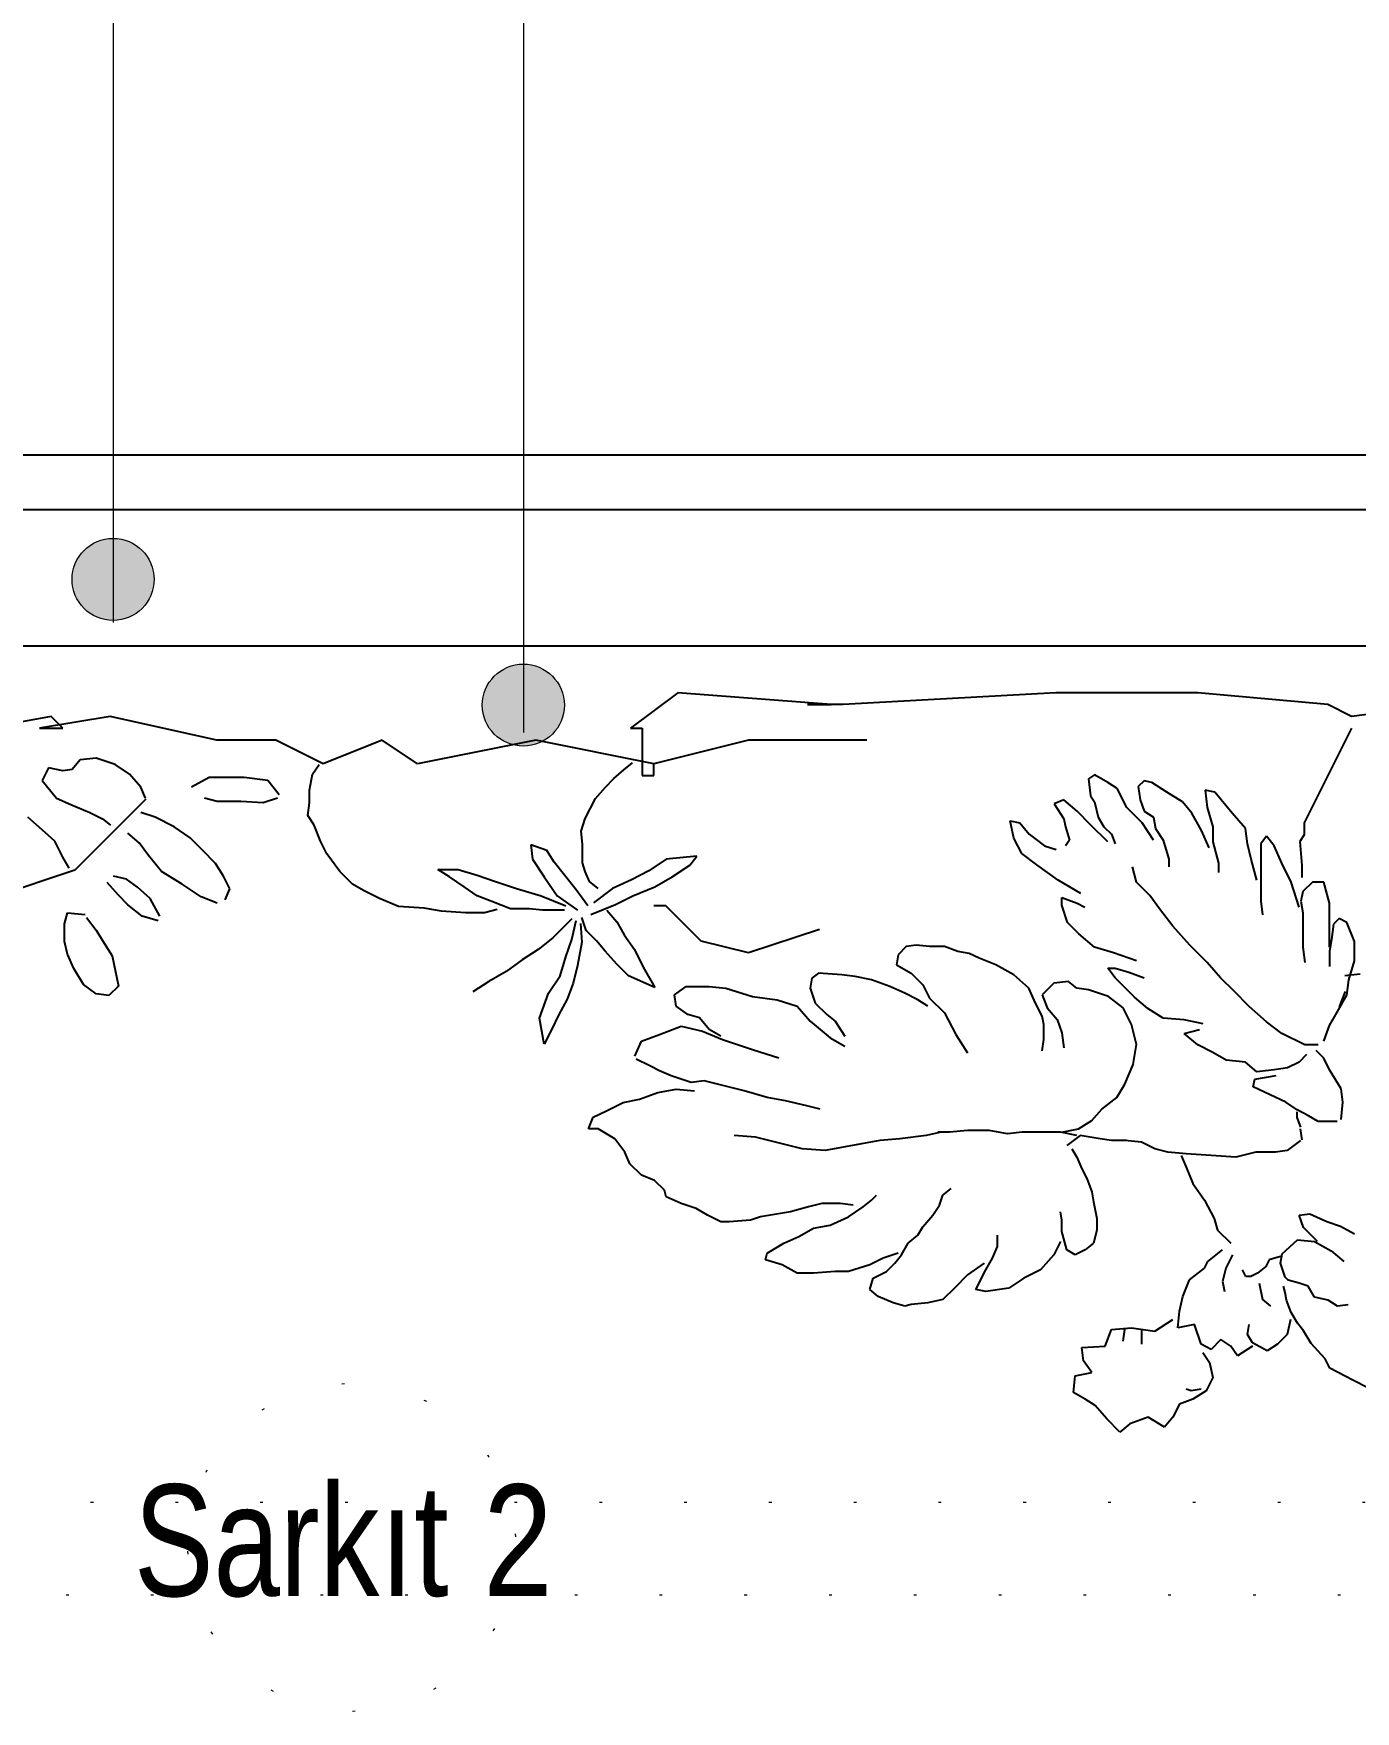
# Model space of a CAD drawing. Header units: millimetres. Extents: x 7687 to 15428, y -715 to 4028.
# Drawn here: x 8406 to 8454.3, y 1045.2 to 1106.5 of the extents above; entities that cross this region are included whole.
import ezdxf

# ---------------------------------------------------------------- set-up
doc = ezdxf.new("R2010")
doc.units = ezdxf.units.MM
for name, pattern in [('14.022_CEKIRDEKLER_SAFTLAR_+51.00$0$ACAD_ISO07W100', [3, 0, -3]), ('ACAD_ISO07W100', [3, 0, -3]), ('CONTINUA', [0])]:
    doc.linetypes.add(name, pattern=pattern)
doc.layers.add('0-MOBIL', color=3, linetype='CONTINUA')
doc.layers.add('YAZI', color=121, linetype='Continuous')
doc.layers.add('Sarkıt Ayd.', color=50, linetype='ACAD_ISO07W100', lineweight=0)
doc.layers.add('yazı', color=7, linetype='Continuous', lineweight=20)
doc.styles.add('OTEL AKSARAY', font='', dxfattribs={"width": 0.8})
doc.styles.get('OTEL AKSARAY').set_extended_font_data('FrankRuehl')

# ---------------------------------------------------------------- blocks, each defined once
blk = doc.blocks.new('fdgfff')
at = {"color": 67, "true_color": 0x727430}
for p, q in [((50512.6582, 5720.7516), (50512.6663, 5720.7584)), ((50512.6663, 5720.7584), (50512.6771, 5720.7476)), ((50512.6176, 5720.7354), (50512.623, 5720.7462)), ((50512.623, 5720.7462), (50512.6298, 5720.7543)), ((50512.6298, 5720.7543), (50512.6433, 5720.7462)), ((50512.6433, 5720.7462), (50512.6582, 5720.7516)), ((50512.6771, 5720.7476), (50512.6866, 5720.7367)), ((50512.5959, 5720.7245), (50512.6068, 5720.7313)), ((50512.6068, 5720.7313), (50512.6176, 5720.7354)), ((50512.6866, 5720.7367), (50512.6947, 5720.7313)), ((50512.6947, 5720.7313), (50512.7042, 5720.7259)), ((50512.4633, 5720.7223), (50512.4759, 5720.716)), ((50512.5905, 5720.7137), (50512.5959, 5720.7245)), ((50512.6, 5720.7232), (50512.6081, 5720.7245)), ((50512.6081, 5720.7245), (50512.6122, 5720.7232)), ((50512.7042, 5720.7259), (50512.7028, 5720.7124)), ((50512.4759, 5720.716), (50512.4948, 5720.706)), ((50512.4948, 5720.706), (50512.4986, 5720.6984)), ((50512.5932, 5720.7015), (50512.5905, 5720.7137)), ((50512.7028, 5720.7124), (50512.6893, 5720.7096)), ((50512.6893, 5720.7096), (50512.6961, 5720.7002)), ((50512.4986, 5720.6984), (50512.51, 5720.6858)), ((50512.5377, 5720.6866), (50512.5459, 5720.692)), ((50512.5459, 5720.692), (50512.558, 5720.6853)), ((50512.558, 5720.688), (50512.5702, 5720.6961)), ((50512.5702, 5720.6961), (50512.5756, 5720.688)), ((50512.5838, 5720.6826), (50512.5919, 5720.6907)), ((50512.5919, 5720.6907), (50512.6, 5720.6866)), ((50512.5986, 5720.6934), (50512.5932, 5720.7015)), ((50512.6974, 5720.6893), (50512.6785, 5720.688)), ((50512.6961, 5720.7002), (50512.6974, 5720.6893)), ((50512.51, 5720.6858), (50512.5163, 5720.6757)), ((50512.5163, 5720.6757), (50512.5213, 5720.6694)), ((50512.5269, 5720.6663), (50512.5296, 5720.6785)), ((50512.5296, 5720.6785), (50512.5377, 5720.6866)), ((50512.558, 5720.6853), (50512.5621, 5720.6785)), ((50512.5621, 5720.6785), (50512.5608, 5720.6704)), ((50512.5756, 5720.688), (50512.5838, 5720.6826)), ((50512.6, 5720.6866), (50512.6054, 5720.6704)), ((50512.6379, 5720.6758), (50512.623, 5720.6663)), ((50512.6568, 5720.6731), (50512.6379, 5720.6758)), ((50512.6487, 5720.6812), (50512.6487, 5720.6866)), ((50512.6487, 5720.6744), (50512.6487, 5720.6812)), ((50512.6636, 5720.6839), (50512.6622, 5720.6744)), ((50512.6785, 5720.688), (50512.6731, 5720.6744)), ((50512.5213, 5720.6694), (50512.5263, 5720.6606)), ((50512.6054, 5720.6704), (50512.6189, 5720.6731)), ((50512.6189, 5720.6731), (50512.6176, 5720.6595)), ((50512.6731, 5720.6744), (50512.6568, 5720.6731)), ((50512.4797, 5720.6543), (50512.4885, 5720.6555)), ((50512.4885, 5720.6555), (50512.4961, 5720.6505)), ((50512.4961, 5720.6505), (50512.5074, 5720.648)), ((50512.5263, 5720.6606), (50512.5301, 5720.6505)), ((50512.5301, 5720.6505), (50512.5314, 5720.6442)), ((50512.5499, 5720.6501), (50512.5432, 5720.6555)), ((50512.5526, 5720.6365), (50512.5499, 5720.6501)), ((50512.6176, 5720.6595), (50512.6149, 5720.6474)), ((50512.8016, 5720.6406), (50512.8111, 5720.6501)), ((50512.8111, 5720.6501), (50512.8233, 5720.6528)), ((50512.8233, 5720.6528), (50512.8368, 5720.6541)), ((50512.8368, 5720.6541), (50512.8422, 5720.6555)), ((50512.8422, 5720.6555), (50512.8517, 5720.6528)), ((50512.8517, 5720.6528), (50512.8639, 5720.6474)), ((50512.5074, 5720.648), (50512.5125, 5720.6391)), ((50512.5125, 5720.6391), (50512.52, 5720.6366)), ((50512.52, 5720.6366), (50512.5289, 5720.6341)), ((50512.5314, 5720.6442), (50512.5326, 5720.6391)), ((50512.5797, 5720.6243), (50512.5824, 5720.6352)), ((50512.5824, 5720.6352), (50512.581, 5720.6433)), ((50512.6149, 5720.6474), (50512.6095, 5720.6338)), ((50512.7448, 5720.6325), (50512.757, 5720.6406)), ((50512.757, 5720.6406), (50512.7759, 5720.6433)), ((50512.7759, 5720.6433), (50512.784, 5720.6419)), ((50512.784, 5720.6419), (50512.7759, 5720.6257)), ((50512.7908, 5720.6298), (50512.8016, 5720.6406)), ((50512.8639, 5720.6474), (50512.8707, 5720.6419)), ((50512.8707, 5720.6419), (50512.8679, 5720.6325)), ((50512.5289, 5720.6341), (50512.5314, 5720.6316)), ((50512.5314, 5720.6316), (50512.5352, 5720.6202)), ((50512.5445, 5720.6176), (50512.5472, 5720.623)), ((50512.5472, 5720.623), (50512.554, 5720.6284)), ((50512.554, 5720.6284), (50512.5594, 5720.6311)), ((50512.5594, 5720.6311), (50512.5635, 5720.6311)), ((50512.5635, 5720.6311), (50512.5662, 5720.6257)), ((50512.5743, 5720.6135), (50512.5797, 5720.6243)), ((50512.5973, 5720.6243), (50512.5946, 5720.6189)), ((50512.6095, 5720.6338), (50512.5973, 5720.6243)), ((50512.7204, 5720.6135), (50512.7313, 5720.6257)), ((50512.7313, 5720.6257), (50512.7448, 5720.6325)), ((50512.7759, 5720.6257), (50512.7705, 5720.6162)), ((50512.7773, 5720.6203), (50512.7908, 5720.6298)), ((50512.8571, 5720.627), (50512.8504, 5720.6203)), ((50512.8679, 5720.6325), (50512.8571, 5720.627)), ((50512.8598, 5720.6162), (50512.8707, 5720.6216)), ((50512.8707, 5720.6216), (50512.8882, 5720.627)), ((50512.8882, 5720.627), (50512.8991, 5720.627)), ((50512.8991, 5720.627), (50512.9167, 5720.6284)), ((50512.9167, 5720.6284), (50512.9302, 5720.6284)), ((50512.9302, 5720.6284), (50512.9424, 5720.6216)), ((50512.9424, 5720.6216), (50512.9559, 5720.6176)), ((50512.4936, 5720.6101), (50512.4835, 5720.619)), ((50512.5074, 5720.6026), (50512.4936, 5720.6101)), ((50512.5339, 5720.6127), (50512.5213, 5720.6013)), ((50512.5352, 5720.6202), (50512.5339, 5720.6127)), ((50512.535, 5720.6149), (50512.5445, 5720.6176)), ((50512.5946, 5720.6189), (50512.5824, 5720.6094)), ((50512.688, 5720.604), (50512.6947, 5720.6094)), ((50512.6947, 5720.6094), (50512.7028, 5720.6135)), ((50512.7028, 5720.6135), (50512.7096, 5720.6094)), ((50512.7096, 5720.6094), (50512.7137, 5720.5945)), ((50512.715, 5720.6027), (50512.7204, 5720.6135)), ((50512.7705, 5720.6162), (50512.7664, 5720.6067)), ((50512.8449, 5720.6135), (50512.8395, 5720.604)), ((50512.8504, 5720.6203), (50512.8449, 5720.6135)), ((50512.8476, 5720.6121), (50512.8598, 5720.6162)), ((50512.9546, 5720.6121), (50512.941, 5720.604)), ((50512.9559, 5720.6176), (50512.9546, 5720.6121)), ((50512.486, 5720.59), (50512.4747, 5720.5963)), ((50512.5049, 5720.6026), (50512.5163, 5720.5912)), ((50512.5213, 5720.6013), (50512.5074, 5720.6026)), ((50512.5865, 5720.5932), (50512.5756, 5720.604)), ((50512.6853, 5720.5932), (50512.688, 5720.604)), ((50512.7137, 5720.5945), (50512.7137, 5720.5851)), ((50512.7664, 5720.6067), (50512.7664, 5720.5973)), ((50512.8314, 5720.5973), (50512.8273, 5720.5905)), ((50512.8395, 5720.604), (50512.8314, 5720.5973)), ((50512.9288, 5720.5986), (50512.9167, 5720.5918)), ((50512.941, 5720.604), (50512.9288, 5720.5986)), ((50512.4974, 5720.5862), (50512.486, 5720.59)), ((50512.5112, 5720.5799), (50512.4974, 5720.5862)), ((50512.52, 5720.5811), (50512.5112, 5720.5799)), ((50512.5163, 5720.5912), (50512.52, 5720.5811)), ((50512.5892, 5720.5837), (50512.5865, 5720.5932)), ((50512.5973, 5720.5688), (50512.5892, 5720.5837)), ((50512.6853, 5720.5837), (50512.6853, 5720.5932)), ((50512.688, 5720.5702), (50512.6853, 5720.5837)), ((50512.7137, 5720.5851), (50512.715, 5720.5783)), ((50512.8192, 5720.581), (50512.8138, 5720.5729)), ((50512.8273, 5720.5905), (50512.8192, 5720.581)), ((50512.8882, 5720.5824), (50512.8761, 5720.5742)), ((50512.9031, 5720.5891), (50512.8882, 5720.5824)), ((50512.9167, 5720.5918), (50512.9031, 5720.5891)), ((50512.9356, 5720.5783), (50512.96, 5720.5824)), ((50512.96, 5720.5824), (50512.9681, 5720.5851)), ((50512.9681, 5720.5851), (50512.9857, 5720.5864)), ((50512.9857, 5720.5864), (50512.9924, 5720.5864)), ((50512.9924, 5720.5864), (50513.0033, 5720.581)), ((50513.0033, 5720.581), (50513.0127, 5720.5756)), ((50512.6068, 5720.5553), (50512.5973, 5720.5688)), ((50512.6893, 5720.562), (50512.688, 5720.5702)), ((50512.8138, 5720.5729), (50512.8111, 5720.5648)), ((50512.8693, 5720.5688), (50512.8652, 5720.5648)), ((50512.8761, 5720.5742), (50512.8693, 5720.5688)), ((50512.8842, 5720.5729), (50512.895, 5720.5715)), ((50512.895, 5720.5715), (50512.9099, 5720.5715)), ((50512.9099, 5720.5715), (50512.9207, 5720.5742)), ((50512.9207, 5720.5742), (50512.9356, 5720.5783)), ((50513.0127, 5720.5756), (50513.0249, 5720.5715)), ((50513.0249, 5720.5715), (50513.0371, 5720.5661)), ((50513.0371, 5720.5661), (50513.0385, 5720.5607)), ((50512.6122, 5720.5417), (50512.6068, 5720.5553)), ((50512.6934, 5720.5512), (50512.6893, 5720.562)), ((50512.8111, 5720.5648), (50512.8043, 5720.5593)), ((50513.0385, 5720.5607), (50513.0466, 5720.5526)), ((50513.0466, 5720.5526), (50513.0574, 5720.5485)), ((50512.6162, 5720.5323), (50512.6122, 5720.5417)), ((50512.6974, 5720.5431), (50512.6934, 5720.5512)), ((50512.7015, 5720.5336), (50512.6974, 5720.5431)), ((50513.0574, 5720.5485), (50513.0669, 5720.539)), ((50513.0669, 5720.539), (50513.0709, 5720.5295)), ((50512.5188, 5720.5201), (50512.5296, 5720.5282)), ((50512.5296, 5720.5282), (50512.5391, 5720.5295)), ((50512.5391, 5720.5295), (50512.5553, 5720.5295)), ((50512.5553, 5720.5295), (50512.5716, 5720.5336)), ((50512.5716, 5720.5336), (50512.5919, 5720.5323)), ((50512.5919, 5720.5323), (50512.6122, 5720.5309)), ((50512.6122, 5720.5309), (50512.6271, 5720.5295)), ((50512.6271, 5720.5295), (50512.6379, 5720.5268)), ((50512.6379, 5720.5268), (50512.6487, 5720.5214)), ((50512.7056, 5720.5268), (50512.7015, 5720.5336)), ((50512.8774, 5720.5228), (50512.9072, 5720.5282)), ((50512.9072, 5720.5282), (50512.9261, 5720.5268)), ((50512.9261, 5720.5268), (50512.964, 5720.5174)), ((50513.0709, 5720.5295), (50513.0791, 5720.5187)), ((50512.5175, 5720.5194), (50512.5188, 5720.5105)), ((50512.6487, 5720.5214), (50512.6622, 5720.5201)), ((50512.6609, 5720.5201), (50512.6731, 5720.5201)), ((50512.6731, 5720.5201), (50512.6825, 5720.5187)), ((50512.6825, 5720.5187), (50512.6988, 5720.516)), ((50512.6988, 5720.516), (50512.7096, 5720.5241)), ((50512.7137, 5720.5133), (50512.7001, 5720.5106)), ((50512.7015, 5720.516), (50512.715, 5720.5133)), ((50512.715, 5720.5133), (50512.7299, 5720.5133)), ((50512.7299, 5720.5133), (50512.7462, 5720.5133)), ((50512.7462, 5720.5133), (50512.7583, 5720.5147)), ((50512.7583, 5720.5147), (50512.7732, 5720.5119)), ((50512.7732, 5720.5119), (50512.7908, 5720.5119)), ((50512.7908, 5720.5119), (50512.8057, 5720.5133)), ((50512.8057, 5720.5133), (50512.8152, 5720.5133)), ((50512.8125, 5720.5133), (50512.8246, 5720.516)), ((50512.8246, 5720.516), (50512.8463, 5720.5187)), ((50512.8463, 5720.5187), (50512.8625, 5720.5201)), ((50512.8625, 5720.5201), (50512.8774, 5720.5228)), ((50512.964, 5720.5174), (50512.9816, 5720.516)), ((50513.0791, 5720.5187), (50513.0926, 5720.5106)), ((50512.4856, 5720.5029), (50512.4841, 5720.4888)), ((50512.4887, 5720.5045), (50512.495, 5720.5045)), ((50512.495, 5720.5045), (50512.5044, 5720.5045)), ((50512.5044, 5720.5045), (50512.5122, 5720.4998)), ((50512.5122, 5720.4998), (50512.5216, 5720.4951)), ((50512.5184, 5720.5091), (50512.5216, 5720.5013)), ((50512.5216, 5720.5013), (50512.5216, 5720.4966)), ((50512.6893, 5720.5038), (50512.6812, 5720.4943)), ((50512.7001, 5720.5106), (50512.6893, 5720.5038)), ((50513.0967, 5720.5011), (50513.0858, 5720.4957)), ((50513.0926, 5720.5106), (50513.1007, 5720.5106)), ((50513.1007, 5720.5106), (50513.0967, 5720.5011)), ((50512.4841, 5720.4888), (50512.4856, 5720.4779)), ((50512.5216, 5720.4951), (50512.5309, 5720.4888)), ((50512.5309, 5720.4888), (50512.5435, 5720.4826)), ((50512.669, 5720.4849), (50512.6622, 5720.474)), ((50512.6812, 5720.4943), (50512.669, 5720.4849)), ((50512.9113, 5720.4943), (50512.9221, 5720.4916)), ((50512.9221, 5720.4916), (50512.9397, 5720.4876)), ((50512.9397, 5720.4876), (50512.9546, 5720.4849)), ((50512.9546, 5720.4849), (50512.9735, 5720.4794)), ((50513.0588, 5720.4862), (50513.0439, 5720.4808)), ((50513.0723, 5720.4889), (50513.0588, 5720.4862)), ((50513.0858, 5720.4957), (50513.0723, 5720.4889)), ((50512.4856, 5720.4779), (50512.495, 5720.4622)), ((50512.556, 5720.47), (50512.5388, 5720.4669)), ((50512.5435, 5720.4826), (50512.5575, 5720.4763)), ((50512.5575, 5720.4763), (50512.556, 5720.47)), ((50512.6622, 5720.474), (50512.6555, 5720.4578)), ((50512.9735, 5720.4794), (50512.9897, 5720.4754)), ((50512.9897, 5720.4754), (50513.006, 5720.4713)), ((50513.006, 5720.4713), (50513.0168, 5720.4727)), ((50513.029, 5720.4781), (50513.0141, 5720.4794)), ((50513.0168, 5720.4727), (50513.033, 5720.4673)), ((50513.0439, 5720.4808), (50513.029, 5720.4781)), ((50512.495, 5720.4622), (50512.4997, 5720.4528)), ((50512.52, 5720.456), (50512.5294, 5720.4607)), ((50512.5294, 5720.4607), (50512.5403, 5720.4622)), ((50512.5403, 5720.4622), (50512.5544, 5720.4638)), ((50512.5544, 5720.4638), (50512.5638, 5720.456)), ((50512.6555, 5720.4578), (50512.6528, 5720.4415)), ((50513.033, 5720.4673), (50513.0425, 5720.4632)), ((50513.0425, 5720.4632), (50513.0506, 5720.4591)), ((50513.0506, 5720.4591), (50513.0615, 5720.4537)), ((50512.4997, 5720.4528), (50512.5059, 5720.4466)), ((50512.5138, 5720.4497), (50512.52, 5720.456)), ((50512.5638, 5720.456), (50512.5794, 5720.4544)), ((50512.5794, 5720.4544), (50512.5903, 5720.4481)), ((50512.5903, 5720.4481), (50512.6028, 5720.4419)), ((50512.7137, 5720.4321), (50512.7123, 5720.4442)), ((50512.7299, 5720.4469), (50512.7286, 5720.4375)), ((50512.8003, 5720.4334), (50512.7908, 5720.4483)), ((50512.9031, 5720.4361), (50512.891, 5720.4429)), ((50512.9667, 5720.4456), (50512.9451, 5720.4524)), ((50512.9911, 5720.4375), (50512.9667, 5720.4456)), ((50513.0628, 5720.451), (50513.0574, 5720.4388)), ((50512.4997, 5720.4388), (50512.495, 5720.4262)), ((50512.5044, 5720.4419), (50512.5153, 5720.4419)), ((50512.5153, 5720.4419), (50512.5341, 5720.4325)), ((50512.5341, 5720.4325), (50512.5466, 5720.4231)), ((50512.6138, 5720.4325), (50512.6013, 5720.4294)), ((50512.6028, 5720.4419), (50512.6138, 5720.4325)), ((50512.6528, 5720.4415), (50512.6568, 5720.4253)), ((50512.7177, 5720.4212), (50512.7137, 5720.4321)), ((50512.7286, 5720.4375), (50512.7286, 5720.4253)), ((50512.8098, 5720.4158), (50512.8003, 5720.4334)), ((50512.8991, 5720.4226), (50512.891, 5720.4348)), ((50512.9194, 5720.4226), (50512.9031, 5720.4361)), ((50513.0073, 5720.4307), (50512.9911, 5720.4375)), ((50512.9924, 5720.4348), (50513.0019, 5720.4293)), ((50513.0019, 5720.4293), (50513.01, 5720.4199)), ((50513.0249, 5720.4266), (50513.0073, 5720.4307)), ((50513.0425, 5720.4334), (50513.0249, 5720.4266)), ((50513.0574, 5720.4388), (50513.0425, 5720.4334)), ((50513.125, 5720.4176), (50513.1309, 5720.4295)), ((50513.1309, 5720.4295), (50513.1369, 5720.4414)), ((50513.1369, 5720.4414), (50513.1405, 5720.42)), ((50512.4887, 5720.4153), (50512.4809, 5720.4012)), ((50512.495, 5720.4262), (50512.4887, 5720.4153)), ((50512.5466, 5720.4231), (50512.5606, 5720.4106)), ((50512.5982, 5720.4247), (50512.6138, 5720.4215)), ((50512.6138, 5720.4215), (50512.631, 5720.42)), ((50512.631, 5720.42), (50512.6435, 5720.4122)), ((50512.6568, 5720.4253), (50512.6636, 5720.4117)), ((50512.7259, 5720.4117), (50512.7177, 5720.4212)), ((50512.7286, 5720.4253), (50512.7299, 5720.4185)), ((50512.7299, 5720.4185), (50512.7353, 5720.4077)), ((50512.8219, 5720.4036), (50512.8098, 5720.4158)), ((50512.9058, 5720.4172), (50512.8991, 5720.4226)), ((50512.9153, 5720.4077), (50512.9058, 5720.4172)), ((50512.9302, 5720.4104), (50512.9194, 5720.4226)), ((50513.01, 5720.4199), (50513.0195, 5720.4172)), ((50513.0195, 5720.4172), (50513.029, 5720.4104)), ((50513.1179, 5720.4045), (50513.125, 5720.4176)), ((50513.1405, 5720.42), (50513.1333, 5720.3997)), ((50512.4822, 5720.3983), (50512.4873, 5720.4109)), ((50512.5606, 5720.4106), (50512.5731, 5720.3981)), ((50512.6435, 5720.4122), (50512.6544, 5720.4028)), ((50512.6544, 5720.4028), (50512.6622, 5720.395)), ((50512.6636, 5720.4117), (50512.6758, 5720.4023)), ((50512.6758, 5720.4023), (50512.692, 5720.3968)), ((50512.7299, 5720.4009), (50512.7259, 5720.4117)), ((50512.7353, 5720.4077), (50512.7407, 5720.3955)), ((50512.8273, 5720.3928), (50512.8219, 5720.4036)), ((50512.8233, 5720.4104), (50512.8314, 5720.405)), ((50512.8314, 5720.405), (50512.8422, 5720.3996)), ((50512.9194, 5720.3955), (50512.9153, 5720.4077)), ((50512.9464, 5720.405), (50512.9302, 5720.4104)), ((50512.9667, 5720.4023), (50512.9464, 5720.405)), ((50512.9884, 5720.3955), (50512.9667, 5720.4023)), ((50513.029, 5720.4104), (50513.0303, 5720.4009)), ((50513.1131, 5720.3914), (50513.1179, 5720.4045)), ((50513.4847, 5720.3938), (50513.4925, 5720.4016)), ((50513.4925, 5720.4016), (50513.5029, 5720.4003)), ((50512.4794, 5720.3887), (50512.4747, 5720.3731)), ((50512.4809, 5720.4012), (50512.4794, 5720.3887)), ((50512.5731, 5720.3981), (50512.5841, 5720.3871)), ((50512.6622, 5720.395), (50512.6701, 5720.3871)), ((50512.692, 5720.3968), (50512.7015, 5720.3955)), ((50512.7015, 5720.3955), (50512.7083, 5720.3901)), ((50512.7083, 5720.3901), (50512.7204, 5720.3914)), ((50512.7204, 5720.3914), (50512.7299, 5720.4009)), ((50512.7407, 5720.3955), (50512.7529, 5720.3847)), ((50512.8368, 5720.3833), (50512.8273, 5720.3928)), ((50512.8422, 5720.3996), (50512.8544, 5720.3941)), ((50512.8544, 5720.3941), (50512.8693, 5720.3887)), ((50512.8693, 5720.3887), (50512.8828, 5720.386)), ((50512.918, 5720.3874), (50512.9194, 5720.3955)), ((50513.0019, 5720.3941), (50512.9884, 5720.3955)), ((50513.0209, 5720.3941), (50513.0019, 5720.3941)), ((50513.0303, 5720.4009), (50513.0209, 5720.3941)), ((50513.0465, 5720.395), (50513.0679, 5720.3855)), ((50513.056, 5720.3783), (50513.0465, 5720.395)), ((50513.1095, 5720.3771), (50513.1131, 5720.3914)), ((50513.1333, 5720.3997), (50513.1238, 5720.3855)), ((50513.1678, 5720.3819), (50513.1821, 5720.3902)), ((50513.1821, 5720.3902), (50513.1952, 5720.3986)), ((50513.4873, 5720.3808), (50513.4847, 5720.3938)), ((50513.5029, 5720.4003), (50513.5133, 5720.3925)), ((50513.5133, 5720.3925), (50513.5211, 5720.3795)), ((50512.47, 5720.384), (50512.4825, 5720.3856)), ((50512.495, 5720.3652), (50512.495, 5720.3778)), ((50512.5169, 5720.3621), (50512.5153, 5720.3746)), ((50512.5841, 5720.3871), (50512.595, 5720.3746)), ((50512.595, 5720.3746), (50512.6091, 5720.3605)), ((50512.6591, 5720.3824), (50512.6466, 5720.3871)), ((50512.6701, 5720.3793), (50512.6591, 5720.3824)), ((50512.6701, 5720.3871), (50512.6763, 5720.3793)), ((50512.6763, 5720.3793), (50512.6701, 5720.3793)), ((50512.7529, 5720.3847), (50512.7678, 5720.3765)), ((50512.7678, 5720.3765), (50512.7746, 5720.3738)), ((50512.849, 5720.3765), (50512.8368, 5720.3833)), ((50512.8476, 5720.3684), (50512.849, 5720.3765)), ((50512.8828, 5720.386), (50512.8937, 5720.3847)), ((50512.8937, 5720.3847), (50512.9126, 5720.3833)), ((50512.9126, 5720.3833), (50512.918, 5720.3874)), ((50513.0631, 5720.364), (50513.056, 5720.3783)), ((50513.0679, 5720.3855), (50513.0774, 5720.3759)), ((50513.0774, 5720.3759), (50513.0869, 5720.3652)), ((50513.106, 5720.3581), (50513.1095, 5720.3771)), ((50513.1238, 5720.3855), (50513.119, 5720.37)), ((50513.1547, 5720.3724), (50513.1678, 5720.3819)), ((50513.4899, 5720.3691), (50513.4873, 5720.3808)), ((50513.5211, 5720.3795), (50513.5263, 5720.3678)), ((50512.4747, 5720.3731), (50512.4747, 5720.3574)), ((50512.4934, 5720.3559), (50512.495, 5720.3652)), ((50512.495, 5720.3621), (50512.495, 5720.3402)), ((50512.5169, 5720.359), (50512.5169, 5720.3621)), ((50512.6091, 5720.3605), (50512.6232, 5720.3449)), ((50512.6529, 5720.3731), (50512.6716, 5720.3668)), ((50512.6716, 5720.3668), (50512.6872, 5720.3621)), ((50512.6872, 5720.3621), (50512.6998, 5720.3512)), ((50512.7746, 5720.3738), (50512.7813, 5720.3711)), ((50512.7813, 5720.3711), (50512.7895, 5720.3671)), ((50512.7895, 5720.3671), (50512.7989, 5720.3657)), ((50512.7989, 5720.3657), (50512.8098, 5720.3616)), ((50512.8098, 5720.3616), (50512.8219, 5720.3616)), ((50512.8219, 5720.3616), (50512.8328, 5720.3603)), ((50512.8328, 5720.3603), (50512.8409, 5720.3616)), ((50512.8409, 5720.3616), (50512.8476, 5720.3684)), ((50512.9118, 5720.3475), (50512.9698, 5720.3668)), ((50512.9698, 5720.3668), (50513.0084, 5720.3572)), ((50513.0715, 5720.3521), (50513.0631, 5720.364)), ((50513.0869, 5720.3652), (50513.0941, 5720.3569)), ((50513.119, 5720.37), (50513.1143, 5720.3557)), ((50513.1298, 5720.3545), (50513.1416, 5720.364)), ((50513.1416, 5720.364), (50513.1547, 5720.3724)), ((50513.4964, 5720.3587), (50513.4899, 5720.3691)), ((50513.5263, 5720.3678), (50513.5289, 5720.3574)), ((50512.4747, 5720.3574), (50512.4809, 5720.3418)), ((50512.4919, 5720.3433), (50512.4934, 5720.3559)), ((50512.5169, 5720.334), (50512.5169, 5720.359)), ((50512.6998, 5720.3512), (50512.7091, 5720.3418)), ((50513.0084, 5720.3572), (50513.0374, 5720.3282)), ((50513.0774, 5720.3414), (50513.0715, 5720.3521)), ((50513.0941, 5720.3569), (50513.1024, 5720.3485)), ((50513.1024, 5720.3485), (50513.106, 5720.3378)), ((50513.1071, 5720.3426), (50513.106, 5720.3581)), ((50513.1143, 5720.3557), (50513.1107, 5720.3402)), ((50513.1143, 5720.339), (50513.1298, 5720.3545)), ((50513.5029, 5720.3483), (50513.4964, 5720.3587)), ((50513.5107, 5720.3379), (50513.5029, 5720.3483)), ((50513.5289, 5720.3574), (50513.5289, 5720.3431)), ((50512.4809, 5720.3418), (50512.4872, 5720.3386)), ((50512.4872, 5720.3386), (50512.4919, 5720.3433)), ((50512.495, 5720.3402), (50512.495, 5720.3261)), ((50512.5184, 5720.3246), (50512.5169, 5720.334)), ((50512.5513, 5720.3246), (50512.5497, 5720.3355)), ((50512.6232, 5720.3449), (50512.6341, 5720.3308)), ((50512.7091, 5720.3418), (50512.7138, 5720.3277)), ((50513.0857, 5720.3319), (50513.0774, 5720.3414)), ((50513.0988, 5720.3354), (50513.0786, 5720.3271)), ((50513.1752, 5720.3314), (50513.1856, 5720.334)), ((50513.1856, 5720.334), (50513.2012, 5720.334)), ((50513.2012, 5720.334), (50513.2207, 5720.3327)), ((50513.4509, 5720.3366), (50513.4587, 5720.3222)), ((50513.4522, 5720.3405), (50513.4652, 5720.3366)), ((50513.4652, 5720.3366), (50513.4769, 5720.3274)), ((50513.5263, 5720.334), (50513.512, 5720.3353)), ((50513.5289, 5720.3431), (50513.5263, 5720.334)), ((50512.495, 5720.3261), (50512.4997, 5720.3089)), ((50512.5169, 5720.3167), (50512.5184, 5720.3246)), ((50512.52, 5720.3293), (50512.5263, 5720.3089)), ((50512.5513, 5720.3105), (50512.5513, 5720.3246)), ((50512.6341, 5720.3308), (50512.6419, 5720.3199)), ((50512.6419, 5720.3199), (50512.6529, 5720.3089)), ((50512.7013, 5720.3261), (50512.6951, 5720.3293)), ((50512.7138, 5720.3214), (50512.7013, 5720.3261)), ((50512.7138, 5720.3277), (50512.7138, 5720.3214)), ((50513.0374, 5720.3282), (50513.0471, 5720.3282)), ((50513.0643, 5720.32), (50513.0465, 5720.3128)), ((50513.0786, 5720.3271), (50513.0643, 5720.32)), ((50513.081, 5720.314), (50513.0964, 5720.3259)), ((50513.1012, 5720.3283), (50513.1107, 5720.3152)), ((50513.1262, 5720.32), (50513.1095, 5720.3319)), ((50513.1393, 5720.32), (50513.119, 5720.3283)), ((50513.1202, 5720.3319), (50513.1381, 5720.3319)), ((50513.1369, 5720.3045), (50513.1262, 5720.32)), ((50513.1381, 5720.3319), (50513.1488, 5720.3307)), ((50513.1595, 5720.314), (50513.1393, 5720.32)), ((50513.1488, 5720.3307), (50513.1643, 5720.3307)), ((50513.1643, 5720.3307), (50513.1797, 5720.3247)), ((50513.1797, 5720.3247), (50513.1916, 5720.32)), ((50513.1916, 5720.32), (50513.2023, 5720.3128)), ((50513.2207, 5720.3327), (50513.235, 5720.3301)), ((50513.235, 5720.3301), (50513.2558, 5720.3287)), ((50513.2558, 5720.3287), (50513.2714, 5720.3222)), ((50513.2714, 5720.3222), (50513.2844, 5720.3157)), ((50513.3976, 5720.3235), (50513.3937, 5720.3144)), ((50513.4041, 5720.3261), (50513.4171, 5720.3209)), ((50513.4171, 5720.3209), (50513.4327, 5720.3105)), ((50513.4587, 5720.3222), (50513.4691, 5720.3131)), ((50513.4769, 5720.3274), (50513.4847, 5720.3196)), ((50513.4847, 5720.3196), (50513.4938, 5720.3092)), ((50513.5203, 5720.2992), (50513.6073, 5720.3282)), ((50512.4997, 5720.3089), (50512.5044, 5720.3089)), ((50512.5044, 5720.3089), (50512.5091, 5720.3089)), ((50512.5091, 5720.3089), (50512.5169, 5720.3167)), ((50512.5263, 5720.3089), (50512.5341, 5720.2933)), ((50512.5513, 5720.2964), (50512.5513, 5720.3105)), ((50512.5544, 5720.3074), (50512.5591, 5720.2902)), ((50512.6529, 5720.3089), (50512.656, 5720.2964)), ((50512.6982, 5720.3183), (50512.7169, 5720.3074)), ((50512.7169, 5720.3074), (50512.7341, 5720.2948)), ((50513.0465, 5720.3128), (50513.0322, 5720.3045)), ((50513.0512, 5720.2997), (50513.0655, 5720.3069)), ((50513.0655, 5720.3069), (50513.081, 5720.314)), ((50513.0927, 5720.3141), (50513.0997, 5720.3083)), ((50513.0997, 5720.3083), (50513.1032, 5720.3001)), ((50513.1107, 5720.3152), (50513.1202, 5720.3033)), ((50513.1773, 5720.3081), (50513.1595, 5720.314)), ((50513.1916, 5720.3033), (50513.1773, 5720.3081)), ((50513.2023, 5720.3128), (50513.2142, 5720.3045)), ((50513.2844, 5720.3157), (50513.2935, 5720.3105)), ((50513.2935, 5720.3105), (50513.3039, 5720.3001)), ((50513.3937, 5720.3144), (50513.3989, 5720.304)), ((50513.4327, 5720.3105), (50513.4496, 5720.3001)), ((50513.4691, 5720.3131), (50513.4782, 5720.3066)), ((50513.4782, 5720.3066), (50513.4886, 5720.304)), ((50512.5177, 5720.2954), (50512.5177, 5720.3052)), ((50512.5193, 5720.2758), (50512.5177, 5720.2954)), ((50512.5341, 5720.2933), (50512.5403, 5720.2792)), ((50512.5513, 5720.2776), (50512.5513, 5720.2964)), ((50512.5857, 5720.2933), (50512.5857, 5720.3011)), ((50512.5903, 5720.2761), (50512.5857, 5720.2933)), ((50512.6263, 5720.2902), (50512.6263, 5720.2964)), ((50512.7341, 5720.2948), (50512.7466, 5720.2855)), ((50513.0179, 5720.295), (50513.012, 5720.2878)), ((50513.0322, 5720.3045), (50513.0179, 5720.295)), ((50513.037, 5720.2902), (50513.0512, 5720.2997)), ((50513.1032, 5720.3001), (50513.1055, 5720.2931)), ((50513.1055, 5720.2931), (50513.1055, 5720.2873)), ((50513.1202, 5720.3033), (50513.1286, 5720.2926)), ((50513.1286, 5720.2926), (50513.1345, 5720.2831)), ((50513.1464, 5720.2902), (50513.1369, 5720.3045)), ((50513.2071, 5720.2985), (50513.1916, 5720.3033)), ((50513.2237, 5720.2985), (50513.2071, 5720.2985)), ((50513.2142, 5720.3045), (50513.2237, 5720.2985)), ((50513.3039, 5720.3001), (50513.3143, 5720.2858)), ((50513.3989, 5720.304), (50513.4054, 5720.2936)), ((50513.4054, 5720.2936), (50513.4158, 5720.2832)), ((50513.4496, 5720.3001), (50513.46, 5720.2871)), ((50513.501, 5720.2798), (50513.5203, 5720.2992)), ((50513.525, 5720.2975), (50513.5302, 5720.2884)), ((50512.5403, 5720.2792), (50512.5466, 5720.2714)), ((50512.5591, 5720.2902), (50512.5622, 5720.2776)), ((50512.5935, 5720.2808), (50512.5997, 5720.2667)), ((50512.631, 5720.2745), (50512.6263, 5720.2902)), ((50512.7076, 5720.2745), (50512.7107, 5720.2792)), ((50512.7279, 5720.2792), (50512.7185, 5720.2823)), ((50512.7404, 5720.2698), (50512.7279, 5720.2792)), ((50512.7466, 5720.2855), (50512.7529, 5720.2729)), ((50513.012, 5720.2878), (50513.037, 5720.2902)), ((50513.1055, 5720.2873), (50513.1055, 5720.2779)), ((50513.1055, 5720.2779), (50513.1067, 5720.2674)), ((50513.1345, 5720.2831), (50513.1476, 5720.2783)), ((50513.1476, 5720.2783), (50513.1464, 5720.2902)), ((50513.3143, 5720.2858), (50513.3195, 5720.2754)), ((50513.4158, 5720.2832), (50513.4262, 5720.2728)), ((50513.46, 5720.2871), (50513.4678, 5720.2767)), ((50513.4624, 5720.2412), (50513.501, 5720.2798)), ((50513.5302, 5720.2884), (50513.5367, 5720.2754)), ((50512.5158, 5720.2702), (50512.5193, 5720.2758)), ((50512.5158, 5720.2605), (50512.5158, 5720.2702)), ((50512.5466, 5720.2714), (50512.5513, 5720.2776)), ((50512.5622, 5720.2776), (50512.5638, 5720.2651)), ((50512.5638, 5720.2651), (50512.5747, 5720.2526)), ((50512.5903, 5720.2636), (50512.5903, 5720.2761)), ((50512.5997, 5720.2667), (50512.6075, 5720.2526)), ((50512.6372, 5720.2651), (50512.631, 5720.2745)), ((50512.6388, 5720.2557), (50512.6372, 5720.2651)), ((50512.6388, 5720.2745), (50512.6482, 5720.2604)), ((50512.6732, 5720.2698), (50512.6701, 5720.2776)), ((50512.6794, 5720.2636), (50512.6732, 5720.2698)), ((50512.6763, 5720.2761), (50512.6904, 5720.262)), ((50512.7107, 5720.2636), (50512.7076, 5720.2745)), ((50512.7482, 5720.2604), (50512.7404, 5720.2698)), ((50512.7529, 5720.2729), (50512.756, 5720.2589)), ((50513.1067, 5720.2674), (50513.1032, 5720.2569)), ((50513.3195, 5720.2754), (50513.3247, 5720.2624)), ((50513.4262, 5720.2728), (50513.4392, 5720.2637)), ((50513.4678, 5720.2767), (50513.4769, 5720.2689)), ((50513.5367, 5720.2754), (50513.5471, 5720.2663)), ((50513.5471, 5720.2663), (50513.5588, 5720.2559)), ((50512.4965, 5720.2218), (50512.5158, 5720.2605)), ((50512.5747, 5720.2526), (50512.5888, 5720.2354)), ((50512.595, 5720.2479), (50512.5903, 5720.2636)), ((50512.6075, 5720.2526), (50512.6153, 5720.2432)), ((50512.6466, 5720.251), (50512.6388, 5720.2557)), ((50512.6497, 5720.2417), (50512.6466, 5720.251)), ((50512.6482, 5720.2604), (50512.6607, 5720.2479)), ((50512.6841, 5720.2557), (50512.6794, 5720.2636)), ((50512.6872, 5720.2432), (50512.6841, 5720.2557)), ((50512.6904, 5720.262), (50512.7013, 5720.251)), ((50512.7013, 5720.251), (50512.7123, 5720.2417)), ((50512.7123, 5720.2573), (50512.7107, 5720.2636)), ((50512.7201, 5720.2448), (50512.7123, 5720.2573)), ((50512.756, 5720.2589), (50512.7482, 5720.2604)), ((50513.1032, 5720.2569), (50513.095, 5720.2406)), ((50513.3247, 5720.2624), (50513.3299, 5720.2546)), ((50513.3299, 5720.2546), (50513.3286, 5720.2442)), ((50513.4392, 5720.2637), (50513.4548, 5720.2559)), ((50513.4548, 5720.2559), (50513.4665, 5720.252)), ((50513.4977, 5720.2572), (50513.4912, 5720.2624)), ((50513.5081, 5720.252), (50513.4977, 5720.2572)), ((50513.5237, 5720.2455), (50513.5081, 5720.252)), ((50512.5966, 5720.2338), (50512.595, 5720.2479)), ((50512.6153, 5720.2432), (50512.6279, 5720.2354)), ((50512.6513, 5720.2307), (50512.6497, 5720.2417)), ((50512.6607, 5720.2479), (50512.6685, 5720.2323)), ((50512.6904, 5720.2385), (50512.6872, 5720.2432)), ((50512.6919, 5720.2245), (50512.6904, 5720.2385)), ((50512.7123, 5720.2417), (50512.7201, 5720.2448)), ((50513.095, 5720.2406), (50513.0868, 5720.2312)), ((50513.3286, 5720.2442), (50513.3286, 5720.2338)), ((50513.3534, 5720.2377), (50513.3625, 5720.2259)), ((50513.3547, 5720.2403), (50513.3664, 5720.2442)), ((50513.3664, 5720.2442), (50513.3846, 5720.2429)), ((50513.3846, 5720.2429), (50513.4041, 5720.2429)), ((50513.4041, 5720.2429), (50513.4145, 5720.2403)), ((50513.4626, 5720.2403), (50513.4665, 5720.2312)), ((50513.5354, 5720.2403), (50513.5237, 5720.2455)), ((50513.5471, 5720.2259), (50513.5354, 5720.2403)), ((50512.5888, 5720.2354), (50512.5966, 5720.2338)), ((50512.6279, 5720.2354), (50512.6404, 5720.2276)), ((50512.6404, 5720.2276), (50512.6466, 5720.226)), ((50512.6466, 5720.226), (50512.6513, 5720.2307)), ((50512.6685, 5720.2323), (50512.6763, 5720.2276)), ((50512.6763, 5720.2276), (50512.6872, 5720.2213)), ((50512.6872, 5720.2213), (50512.6919, 5720.2245)), ((50513.0798, 5720.2242), (50513.0717, 5720.2172)), ((50513.0868, 5720.2312), (50513.0798, 5720.2242)), ((50513.3286, 5720.2338), (50513.326, 5720.2207)), ((50513.3625, 5720.2259), (50513.382, 5720.2233)), ((50513.382, 5720.2233), (50513.4106, 5720.2233)), ((50513.4106, 5720.2233), (50513.4249, 5720.2312)), ((50513.4665, 5720.2312), (50513.4756, 5720.2207)), ((50513.5419, 5720.2155), (50513.5471, 5720.2259)), ((50512.4772, 5720.1832), (50512.4965, 5720.2218)), ((50512.9698, 5720.1928), (50513.0471, 5720.2122)), ((50513.0471, 5720.2218), (50513.0471, 5720.2122)), ((50513.0567, 5720.2218), (50513.0471, 5720.2218)), ((50513.0471, 5720.2122), (50513.1436, 5720.1928)), ((50513.0567, 5720.1832), (50513.0567, 5720.2218)), ((50513.0717, 5720.2172), (50513.0647, 5720.2114)), ((50513.1436, 5720.1928), (50513.2402, 5720.2122)), ((50513.2402, 5720.2122), (50513.2692, 5720.1928)), ((50513.2692, 5720.1928), (50513.3175, 5720.2122)), ((50513.3175, 5720.2122), (50513.3561, 5720.1928)), ((50513.326, 5720.2207), (50513.3208, 5720.2129)), ((50513.4756, 5720.2207), (50513.4873, 5720.2129)), ((50513.4873, 5720.2129), (50513.5029, 5720.2077)), ((50513.5159, 5720.209), (50513.5224, 5720.2168)), ((50513.5224, 5720.2168), (50513.5302, 5720.2181)), ((50513.5302, 5720.2181), (50513.5419, 5720.2155)), ((50513.5029, 5720.2077), (50513.5159, 5720.209)), ((50512.8732, 5720.1928), (50512.9698, 5720.1928)), ((50513.0277, 5720.1542), (50513.0664, 5720.1832)), ((50513.0664, 5720.1832), (50513.0567, 5720.1832)), ((50513.2692, 5720.1928), (50513.2692, 5720.1928)), ((50513.3561, 5720.1928), (50513.4044, 5720.1928)), ((50513.4044, 5720.1928), (50513.4914, 5720.1735)), ((50513.4044, 5720.1928), (50513.4044, 5720.1928)), ((50513.4914, 5720.1735), (50513.5493, 5720.1832)), ((50513.53, 5720.1832), (50513.5397, 5720.1735)), ((50513.5493, 5720.1832), (50513.53, 5720.1832)), ((50513.5397, 5720.1735), (50513.6459, 5720.1928)), ((50512.3999, 5720.1638), (50512.4772, 5720.1735)), ((50512.4772, 5720.1735), (50512.4965, 5720.1638)), ((50512.4965, 5720.1638), (50512.6027, 5720.1542)), ((50512.7186, 5720.1542), (50512.8925, 5720.1638)), ((50512.8925, 5720.1638), (50512.9215, 5720.1638)), ((50512.9022, 5720.1638), (50513.0277, 5720.1542)), ((50512.9215, 5720.1638), (50512.9022, 5720.1638)), ((50512.6027, 5720.1542), (50512.6607, 5720.1542)), ((50512.6607, 5720.1542), (50512.7186, 5720.1542))]:
    blk.add_line(p, q, dxfattribs=at)
blk = doc.blocks.new('JNHKIEANHGOIREA')
at = {"layer": 'Sarkıt Ayd.', "linetype": '14.022_CEKIRDEKLER_SAFTLAR_+51.00$0$ACAD_ISO07W100'}
for p, q in [((47620.415, 4394.422), (47830.415, 4394.422)), ((47830.415, 4391.025), (47620.415, 4391.025))]:
    blk.add_line(p, q, dxfattribs=at)
blk.add_circle((47695.064, 4392.77), 6, dxfattribs=at)
at = {"layer": 'Sarkıt Ayd.', "insert": (47687.098, 4395.069), "char_height": 4.08, "attachment_point": 1, "style": 'OTEL AKSARAY'}
blk.add_mtext_dynamic_manual_height_columns('Sark{\\fArial|b0|i0|c162|p34;ıt 2}', width=49.57189, gutter_width=425, heights=[0], dxfattribs=at)

msp = doc.modelspace()

# ---------------------------------------------------------------- hatches: boundary and pattern name
at = {"layer": 'yazı'}
h = msp.add_hatch(color=256, dxfattribs=at)
h.dxf.hatch_style = 1
h.paths.add_polyline_path([(8410.38, 1086.566), (8407.38, 1086.566, 1)])
h.paths.add_polyline_path([(8408.88, 1088.066), (8408.88, 1086.566), (8410.38, 1086.566, 0.414214)])
h.paths.add_polyline_path([(8408.88, 1088.066, 0.414214), (8407.38, 1086.566), (8408.88, 1086.566)])
h = msp.add_hatch(color=256, dxfattribs=at)
h.dxf.hatch_style = 1
h.paths.add_polyline_path([(8425.38, 1081.969), (8422.38, 1081.969, 1)])
h.paths.add_polyline_path([(8423.88, 1083.469), (8423.88, 1081.969), (8425.38, 1081.969, 0.414214)])
h.paths.add_polyline_path([(8423.88, 1083.469, 0.414214), (8422.38, 1081.969), (8423.88, 1081.969)])

# ---------------------------------------------------------------- linework, layer by layer
at = {"color": 242, "true_color": 0xcd2027}
msp.add_lwpolyline([(10533.235, 1133.781), (8193.35, 1133.781), (8193.35, 1091.118), (9688.145, 1091.118)], dxfattribs=at)
at = {"layer": '0-MOBIL'}
msp.add_lwpolyline([(8552.961, 1089.118), (8552.961, 1084.118), (8352.961, 1084.118), (8352.961, 1089.118)], close=True, dxfattribs=at)
at = {"layer": 'yazı'}
for points in [[(8421.276, 1155.009), (8408.88, 1155.009), (8408.88, 1084.993)], [(8485.495, 1147.009), (8423.88, 1147.009), (8423.88, 1080.969)]]:
    msp.add_lwpolyline(points, dxfattribs=at)
for centre in [(8408.88, 1086.566), (8423.88, 1081.969)]:
    msp.add_circle(centre, 1.5, dxfattribs=at)

# ---------------------------------------------------------------- block references
at = {"layer": '0-MOBIL', "xscale": 44.74403685717806, "yscale": 44.74403685717806, "zscale": 44.74403685717806, "rotation": 179.9999999999999}
msp.add_blockref('fdgfff', (2268586.297, 257025.209), dxfattribs=at)
at = {"layer": 'YAZI'}
msp.add_blockref('JNHKIEANHGOIREA', (-39277.455, -3341.596), dxfattribs=at)

doc.saveas('drawing.dxf')
